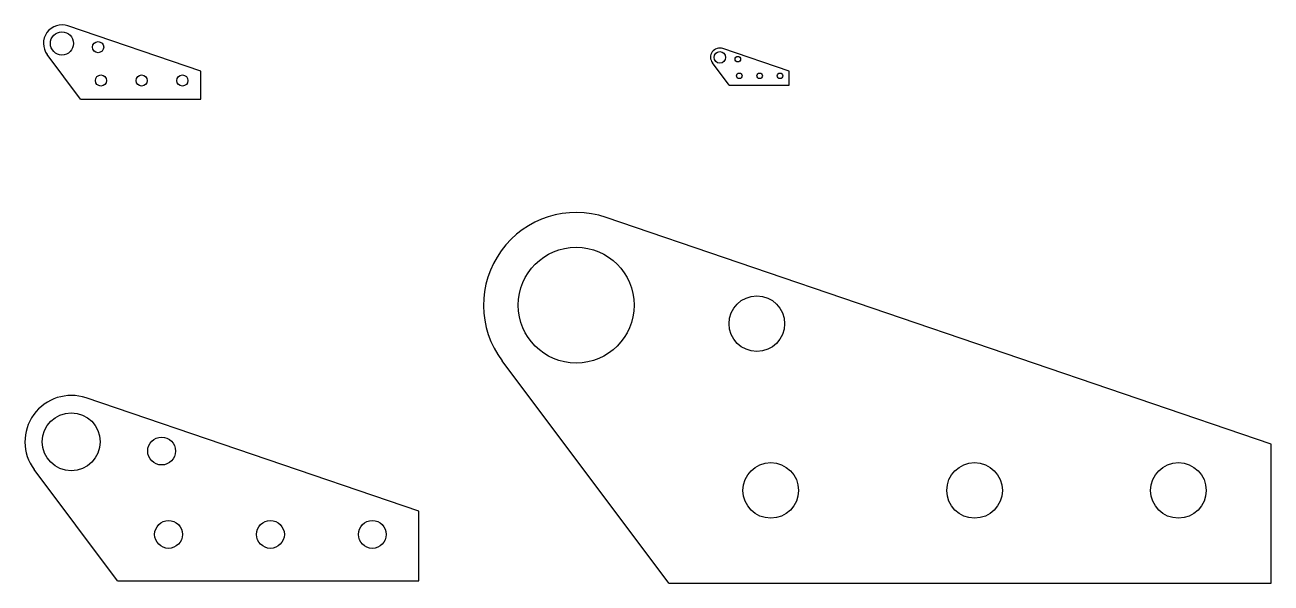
# Model space of a CAD drawing. Header units: inches. Extents: x 116 to 384, y 96 to 217.
import ezdxf

# ---------------------------------------------------------------- set-up
doc = ezdxf.new("R2010")
doc.units = ezdxf.units.IN
doc.header["$MEASUREMENT"] = 0

msp = doc.modelspace()

# ---------------------------------------------------------------- linework, layer by layer
for p, q in [((153.5, 207), (124.79, 216.79)), ((127.5, 201), (120.3, 210.6)), ((280.5, 207), (266.15, 211.89)), ((267.5, 204), (263.9, 208.8)), ((153.5, 201), (153.5, 207)), ((280.5, 204), (280.5, 207)), ((267.5, 204), (280.5, 204)), ((127.5, 201), (153.5, 201)), ((384.5, 126.5), (240.95, 175.43)), ((254.5, 96.5), (218.5, 144.5)), ((200.5, 112), (128.73, 136.47)), ((384.5, 96.5), (384.5, 126.5)), ((135.5, 97), (117.5, 121)), ((200.5, 97), (200.5, 112)), ((135.5, 97), (200.5, 97)), ((254.5, 96.5), (384.5, 96.5))]:
    msp.add_line(p, q)
for centre, radius in [((123.5, 213), 2.5), ((131.3, 212.2), 1.2), ((265.5, 210), 1.25), ((269.4, 209.6), 0.6), ((131.9, 205), 1.2), ((140.7, 205), 1.2), ((149.5, 205), 1.2), ((269.7, 206), 0.6), ((274.1, 206), 0.6), ((278.5, 206), 0.6), ((234.5, 156.5), 12.5), ((273.5, 152.5), 6), ((125.5, 127), 6.25), ((145, 125), 3), ((276.5, 116.5), 6), ((320.5, 116.5), 6), ((364.5, 116.5), 6), ((146.5, 107), 3), ((168.5, 107), 3), ((190.5, 107), 3)]:
    msp.add_circle(centre, radius)
for centre, radius in [((123.5, 213), 4), ((265.5, 210), 2), ((234.5, 156.5), 20), ((125.5, 127), 10)]:
    msp.add_arc(centre, radius, 71.1775, 216.8699)

doc.saveas('drawing.dxf')
